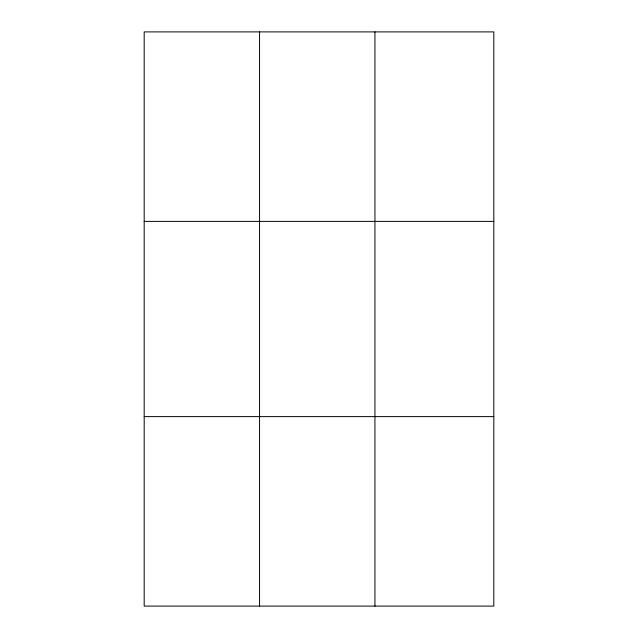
<?xml version="1.0" encoding="UTF-8"?>
<svg xmlns="http://www.w3.org/2000/svg" width="638" height="638" viewBox="0 0 638 638"><rect width="100%" height="100%" fill="white"/><g stroke="black" fill="none" stroke-linecap="round" stroke-linejoin="round"><path stroke-width="0.96" d="M259.562 31.9L259.562 606.1M374.937 31.9L374.937 606.1M493.812 221.386L493.812 31.9L144.188 31.9L144.188 606.1L493.812 606.1L493.812 221.386L144.188 221.386M144.188 416.614L493.812 416.614"/></g></svg>
